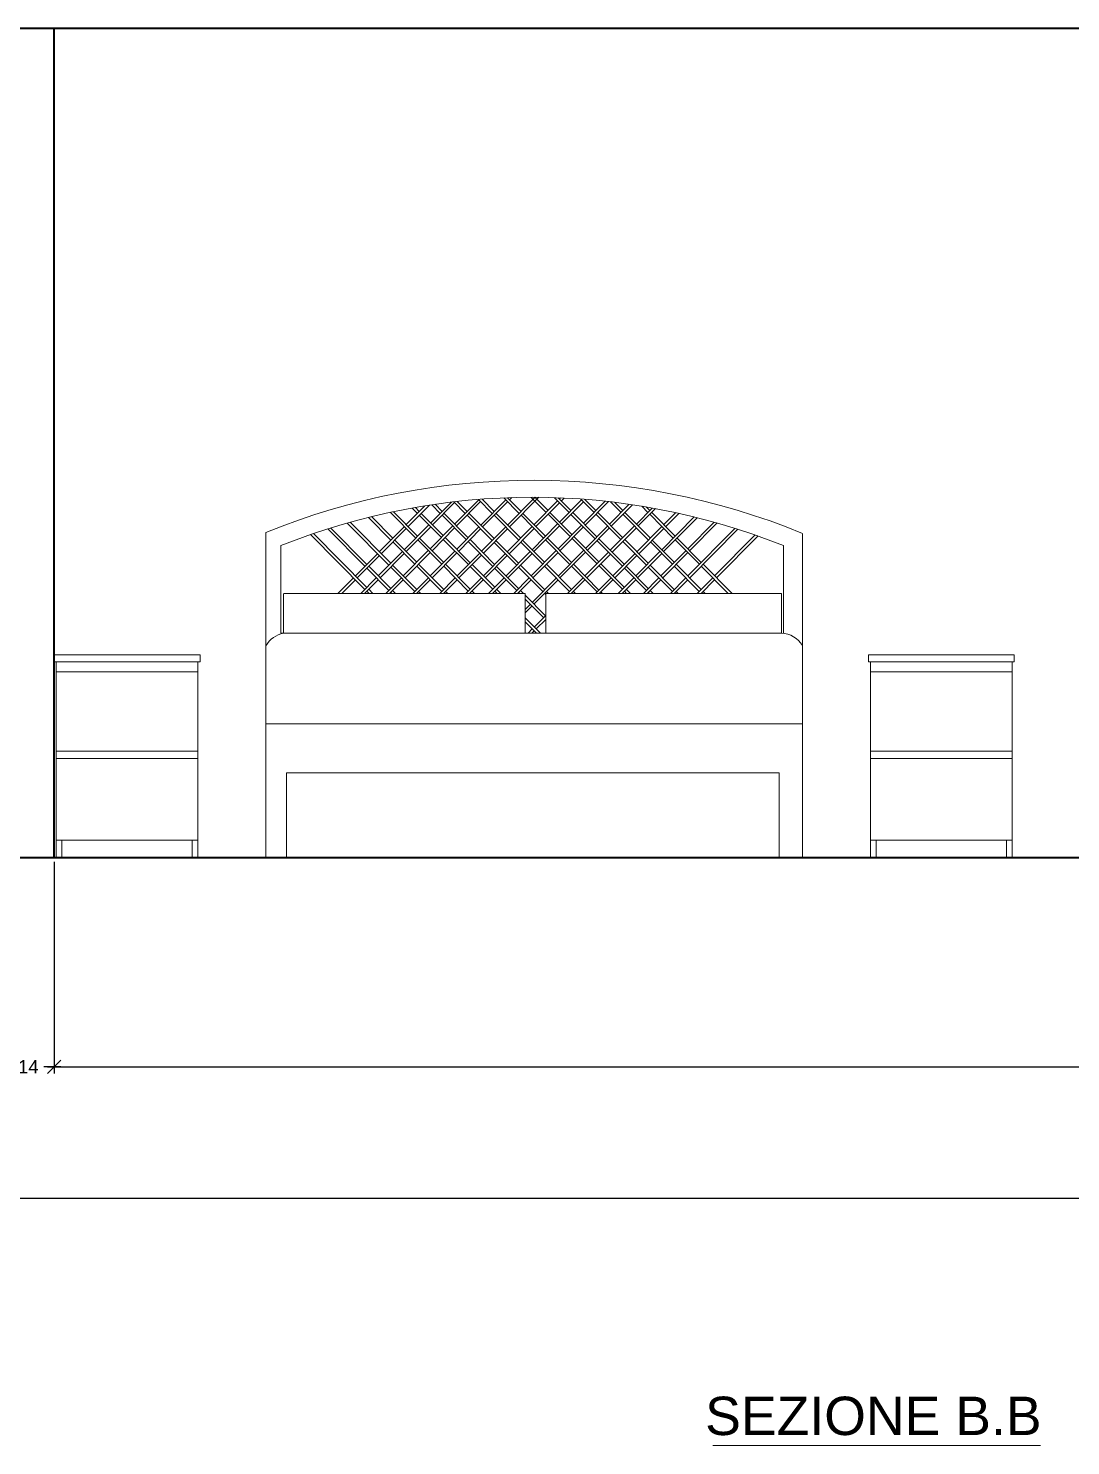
# Model space of a CAD drawing. Header units: inches. Extents: x 2013 to 15569, y -2551 to 2524.
# Drawn here: x 8267 to 8549.9, y -2040.3 to -1655.7 of the extents above; entities that cross this region are included whole.
import ezdxf

# ---------------------------------------------------------------- set-up
doc = ezdxf.new("R2010")
doc.units = ezdxf.units.IN
doc.header["$MEASUREMENT"] = 0
doc.layers.get('0').update_dxf_attribs({"color": 80, "lineweight": 13})
for name, color, linetype, lineweight in [('A-FURN', 8, 'Continuous', 18), ('A-WALL-FULL', 7, 'Continuous', 35), ('G-ANNO-DIM', 90, 'Continuous', 25)]:
    doc.layers.add(name, color=color, linetype=linetype, lineweight=lineweight)
doc.styles.add('ARIAL', font='Arial.ttf')
doc.styles.add('underline', font='Arial.ttf')
doc.dimstyles.new('TICK_36', dxfattribs={"dimtxt": 3.6, "dimasz": 3.6, "dimexe": 1.8, "dimexo": 1.2, "dimgap": 1.8, "dimtad": 0, "dimdec": 0, "dimzin": 0, "dimdsep": 46, "dimtxsty": 'ARIAL', "dimblk": 'OBLIQUE', "dimcen": 1.8, "dimdle": 1.8, "dimclrd": 256, "dimclrt": 256, "dimadec": 0, "dimazin": 0, "dimtfac": 1, "dimtdec": 0, "dimtmove": 1, "dimatfit": 3, "dimldrblk": 'OPEN90', "dimfxl": 1, "dimtfill": 1, "dimtolj": 1, "dimtzin": 0, "dimarcsym": 0})

# ---------------------------------------------------------------- blocks, each defined once
blk = doc.blocks.new('_Oblique')
at = {"color": 0, "linetype": 'ByBlock', "lineweight": -2}
blk.add_line((-0.5, -0.5), (0.5, 0.5), dxfattribs=at)
blk = doc.blocks.new('*D154')
at = {"layer": 'Defpoints', "color": 0, "transparency": 16777216}
for p in [(8259.95, -1880.7), (8273.95, -1880.7), (8273.95, -1937.49)]:
    blk.add_point(p, dxfattribs=at)
at = {"layer": 'G-ANNO-DIM', "color": 0, "lineweight": -2, "transparency": 16777216}
for p, q in [((8259.95, -1881.9), (8259.95, -1939.29)), ((8273.95, -1881.9), (8273.95, -1939.29))]:
    blk.add_line(p, q, dxfattribs=at)
at = {"layer": 'G-ANNO-DIM', "lineweight": -2, "transparency": 16777216}
for p, q in [((8258.15, -1937.49), (8262.75, -1937.49)), ((8275.75, -1937.49), (8271.15, -1937.49))]:
    blk.add_line(p, q, dxfattribs=at)
at = {"layer": 'G-ANNO-DIM', "lineweight": -2, "transparency": 16777216, "xscale": 3.6, "yscale": 3.6, "zscale": 3.6, "rotation": 180}
blk.add_blockref('_Oblique', (8259.95, -1937.49), dxfattribs=at)
at = {"layer": 'G-ANNO-DIM', "lineweight": -2, "transparency": 16777216, "xscale": 3.6, "yscale": 3.6, "zscale": 3.6}
blk.add_blockref('_Oblique', (8273.95, -1937.49), dxfattribs=at)
at = {"layer": 'G-ANNO-DIM', "transparency": 16777216, "insert": (8266.95, -1937.49), "char_height": 3.6, "attachment_point": 5, "style": 'ARIAL', "bg_fill": 3, "box_fill_scale": 1.25, "bg_fill_color": 256, "bg_fill_true_color": 13158600, "bg_fill_transparency": 0}
blk.add_mtext('\\A1;14', dxfattribs=at)
blk = doc.blocks.new('_Open90')
at = {"color": 0, "linetype": 'ByBlock', "lineweight": -2}
for p, q in [((0, 0), (-1, 0)), ((-0.5, 0.5), (0, 0)), ((0, 0), (-0.5, -0.5))]:
    blk.add_line(p, q, dxfattribs=at)
blk = doc.blocks.new('*D156')
at = {"layer": 'Defpoints', "color": 0, "transparency": 16777216}
for p in [(8273.95, -1880.7), (8850.95, -1880.7), (8850.95, -1937.49)]:
    blk.add_point(p, dxfattribs=at)
at = {"layer": 'G-ANNO-DIM', "color": 0, "lineweight": -2, "transparency": 16777216}
for p, q in [((8273.95, -1881.9), (8273.95, -1939.29)), ((8850.95, -1881.9), (8850.95, -1939.29))]:
    blk.add_line(p, q, dxfattribs=at)
at = {"layer": 'G-ANNO-DIM', "lineweight": -2, "transparency": 16777216}
for p, q in [((8272.15, -1937.49), (8556.67, -1937.49)), ((8852.75, -1937.49), (8568.23, -1937.49))]:
    blk.add_line(p, q, dxfattribs=at)
at = {"layer": 'G-ANNO-DIM', "lineweight": -2, "transparency": 16777216, "xscale": 3.6, "yscale": 3.6, "zscale": 3.6, "rotation": 180}
blk.add_blockref('_Oblique', (8273.95, -1937.49), dxfattribs=at)
at = {"layer": 'G-ANNO-DIM', "lineweight": -2, "transparency": 16777216, "xscale": 3.6, "yscale": 3.6, "zscale": 3.6}
blk.add_blockref('_Oblique', (8850.95, -1937.49), dxfattribs=at)
at = {"layer": 'G-ANNO-DIM', "transparency": 16777216, "insert": (8562.45, -1937.49), "char_height": 3.6, "attachment_point": 5, "style": 'ARIAL', "bg_fill": 3, "box_fill_scale": 1.25, "bg_fill_color": 256, "bg_fill_true_color": 13158600, "bg_fill_transparency": 0}
blk.add_mtext('\\A1;577', dxfattribs=at)
blk = doc.blocks.new('*D157')
at = {"layer": 'Defpoints', "color": 0, "transparency": 16777216}
for p in [(8259.95, -1880.7), (8864.95, -1880.7), (8864.95, -1973.13)]:
    blk.add_point(p, dxfattribs=at)
at = {"layer": 'G-ANNO-DIM', "color": 0, "lineweight": -2, "transparency": 16777216}
for p, q in [((8259.95, -1881.9), (8259.95, -1974.93)), ((8864.95, -1881.9), (8864.95, -1974.93))]:
    blk.add_line(p, q, dxfattribs=at)
at = {"layer": 'G-ANNO-DIM', "lineweight": -2, "transparency": 16777216}
for p, q in [((8258.15, -1973.13), (8556.65, -1973.13)), ((8866.75, -1973.13), (8568.25, -1973.13))]:
    blk.add_line(p, q, dxfattribs=at)
at = {"layer": 'G-ANNO-DIM', "lineweight": -2, "transparency": 16777216, "xscale": 3.6, "yscale": 3.6, "zscale": 3.6, "rotation": 180}
blk.add_blockref('_Oblique', (8259.95, -1973.13), dxfattribs=at)
at = {"layer": 'G-ANNO-DIM', "lineweight": -2, "transparency": 16777216, "xscale": 3.6, "yscale": 3.6, "zscale": 3.6}
blk.add_blockref('_Oblique', (8864.95, -1973.13), dxfattribs=at)
at = {"layer": 'G-ANNO-DIM', "transparency": 16777216, "insert": (8562.45, -1973.13), "char_height": 3.6, "attachment_point": 5, "style": 'ARIAL', "bg_fill": 3, "box_fill_scale": 1.25, "bg_fill_color": 256, "bg_fill_true_color": 13158600, "bg_fill_transparency": 0}
blk.add_mtext('\\A1;605', dxfattribs=at)

msp = doc.modelspace()

# ---------------------------------------------------------------- linework, layer by layer
msp.add_line((8452.8, -2040.294), (8541.747, -2040.294))
at = {"layer": 'A-FURN'}
for p, q in [((8376.193, -1789.915), (8381.794, -1784.27)), ((8376.705, -1790.43), (8382.681, -1784.409)), ((8382.471, -1784.198), (8385.565, -1787.316)), ((8382.676, -1790.228), (8389.229, -1783.622)), ((8383.185, -1790.742), (8389.737, -1784.135)), ((8383.393, -1784.088), (8386.08, -1786.797)), ((8389.143, -1783.536), (8392.899, -1787.321)), ((8389.748, -1790.495), (8396.547, -1783.646)), ((8390.112, -1783.468), (8393.416, -1786.8)), ((8390.254, -1791.006), (8397.051, -1784.154)), ((8390.255, -1783.612), (8390.434, -1783.432)), ((8396.035, -1783.129), (8400.19, -1787.319)), ((8397.011, -1783.086), (8400.7, -1786.805)), ((8397.057, -1783.132), (8397.107, -1783.081)), ((8397.059, -1790.474), (8404.514, -1782.961)), ((8397.56, -1783.64), (8398.165, -1783.03)), ((8397.567, -1790.986), (8405.526, -1782.961)), ((8403.476, -1782.969), (8407.532, -1787.059)), ((8404.242, -1790.375), (8410.628, -1783.938)), ((8404.478, -1782.96), (8408.038, -1786.549)), ((8404.755, -1790.892), (8411.141, -1784.456)), ((8409.756, -1783.058), (8413.726, -1787.062)), ((8410.817, -1783.111), (8414.232, -1786.552)), ((8411.133, -1783.429), (8411.422, -1783.138)), ((8411.137, -1789.671), (8417.127, -1783.634)), ((8411.646, -1783.946), (8412.413, -1783.173)), ((8411.653, -1790.191), (8417.644, -1784.155)), ((8416.914, -1783.419), (8420.52, -1787.055)), ((8417.626, -1789.972), (8423.525, -1784.024)), ((8418.02, -1783.515), (8421.025, -1786.544)), ((8418.142, -1790.493), (8424.455, -1784.129)), ((8418.15, -1783.646), (8418.245, -1783.55)), ((8424.984, -1784.182), (8427.852, -1787.072)), ((8426.16, -1784.34), (8428.361, -1786.557)), ((8360.114, -1788.204), (8365.9, -1794.041)), ((8365.221, -1787.042), (8372.13, -1794.01)), ((8366.055, -1786.865), (8372.637, -1793.499)), ((8369.537, -1790.375), (8374.587, -1785.283)), ((8370.05, -1790.892), (8375.808, -1785.086)), ((8371.14, -1785.867), (8372.575, -1787.311)), ((8372.009, -1785.708), (8373.088, -1786.794)), ((8373.088, -1787.828), (8379.078, -1793.857)), ((8373.602, -1787.31), (8379.595, -1793.335)), ((8376.46, -1784.991), (8378.769, -1787.319)), ((8377.353, -1784.861), (8379.28, -1786.804)), ((8379.28, -1787.835), (8385.831, -1794.442)), ((8379.792, -1787.32), (8386.343, -1793.926)), ((8386.074, -1787.829), (8392.878, -1794.688)), ((8386.589, -1787.31), (8393.392, -1794.169)), ((8393.404, -1787.831), (8400.085, -1794.566)), ((8393.921, -1787.309), (8400.601, -1794.046)), ((8400.697, -1787.83), (8406.829, -1794.012)), ((8401.207, -1787.316), (8407.34, -1793.497)), ((8408.045, -1787.576), (8414.024, -1793.605)), ((8408.552, -1787.066), (8414.532, -1793.093)), ((8414.242, -1787.582), (8420.807, -1794.201)), ((8414.749, -1787.072), (8421.314, -1793.688)), ((8421.036, -1787.575), (8427.832, -1794.428)), ((8421.542, -1787.065), (8428.34, -1793.916)), ((8424.707, -1790.255), (8430.05, -1784.849)), ((8425.203, -1790.754), (8430.927, -1784.98)), ((8428.353, -1787.577), (8435.292, -1794.569)), ((8428.862, -1787.063), (8435.803, -1794.054)), ((8432.003, -1790.226), (8436.321, -1785.875)), ((8432.512, -1790.739), (8437.186, -1786.025)), ((8433.459, -1785.363), (8435.144, -1787.061)), ((8434.699, -1785.583), (8435.655, -1786.546)), ((8435.651, -1787.573), (8442.031, -1794.005)), ((8436.162, -1787.058), (8442.542, -1793.489)), ((8438.894, -1797.169), (8447.703, -1788.283)), ((8439.453, -1790.375), (8442.668, -1787.134)), ((8439.964, -1790.891), (8443.505, -1787.321)), ((8348.252, -1791.532), (8358.319, -1801.684)), ((8349.034, -1791.291), (8358.83, -1801.169)), ((8353.49, -1789.946), (8364.821, -1801.378)), ((8354.289, -1789.732), (8365.33, -1800.864)), ((8359.279, -1788.403), (8365.385, -1794.561)), ((8362.231, -1797.74), (8369.031, -1790.885)), ((8362.743, -1798.257), (8369.544, -1791.402)), ((8368.998, -1797.167), (8375.678, -1790.434)), ((8369.509, -1797.682), (8376.19, -1790.95)), ((8376.035, -1796.924), (8382.165, -1790.744)), ((8376.545, -1797.438), (8382.674, -1791.257)), ((8383.266, -1797.026), (8389.233, -1791.014)), ((8383.775, -1797.538), (8389.74, -1791.525)), ((8389.987, -1797.601), (8396.543, -1790.995)), ((8390.496, -1798.115), (8397.05, -1791.506)), ((8396.935, -1797.742), (8403.732, -1790.89)), ((8397.447, -1798.259), (8404.245, -1791.407)), ((8403.698, -1797.168), (8410.629, -1790.182)), ((8404.212, -1797.687), (8411.145, -1790.703)), ((8410.736, -1796.921), (8417.119, -1790.483)), ((8411.251, -1797.44), (8417.635, -1791.004)), ((8418.225, -1796.814), (8424.201, -1790.767)), ((8418.709, -1797.303), (8424.696, -1791.265)), ((8424.939, -1797.342), (8431.492, -1790.74)), ((8425.452, -1797.859), (8432.002, -1791.254)), ((8432.14, -1797.746), (8438.942, -1790.89)), ((8432.652, -1798.261), (8439.453, -1791.406)), ((8439.411, -1797.69), (8448.532, -1788.497)), ((8445.947, -1796.922), (8453.095, -1789.717)), ((8445.965, -1804.293), (8458.774, -1791.38)), ((8446.461, -1797.441), (8453.914, -1789.93)), ((8446.477, -1804.808), (8459.55, -1791.627)), ((8331.433, -1823.22), (8331.429, -1792.494)), ((8343.581, -1793.075), (8358.321, -1807.93)), ((8344.363, -1792.814), (8358.835, -1807.411)), ((8365.897, -1795.078), (8371.881, -1801.112)), ((8366.412, -1794.558), (8372.395, -1800.594)), ((8372.641, -1794.526), (8379.191, -1801.132)), ((8373.148, -1794.015), (8379.701, -1800.618)), ((8379.587, -1794.37), (8386.394, -1801.221)), ((8380.105, -1793.848), (8386.915, -1800.696)), ((8386.339, -1794.953), (8393.019, -1801.689)), ((8386.85, -1794.438), (8393.53, -1801.174)), ((8393.386, -1795.201), (8399.518, -1801.381)), ((8393.9, -1794.682), (8400.031, -1800.864)), ((8400.598, -1795.083), (8406.58, -1801.112)), ((8401.114, -1794.563), (8407.094, -1800.594)), ((8407.344, -1794.532), (8413.924, -1801.166)), ((8407.855, -1794.017), (8414.435, -1800.649)), ((8414.539, -1794.125), (8421.333, -1800.975)), ((8415.048, -1793.612), (8421.843, -1800.461)), ((8421.296, -1794.694), (8428.23, -1801.687)), ((8421.804, -1794.182), (8428.74, -1801.172)), ((8428.343, -1794.943), (8434.723, -1801.376)), ((8428.851, -1794.431), (8435.233, -1800.862)), ((8435.804, -1795.085), (8441.788, -1801.115)), ((8436.314, -1794.57), (8442.299, -1800.6)), ((8442.549, -1794.527), (8449.1, -1801.132)), ((8443.06, -1794.012), (8449.611, -1800.616)), ((8453.255, -1804.289), (8464.293, -1793.154)), ((8453.77, -1804.808), (8465.047, -1793.444)), ((8477.068, -1823.21), (8477.079, -1792.841)), ((8335.538, -1819.85), (8335.538, -1796.047)), ((8355.736, -1804.289), (8361.723, -1798.253)), ((8356.248, -1804.806), (8362.235, -1798.77)), ((8361.929, -1804.293), (8368.484, -1797.686)), ((8362.438, -1804.807), (8368.994, -1798.201)), ((8368.729, -1804.291), (8375.527, -1797.436)), ((8369.239, -1804.805), (8376.037, -1797.951)), ((8376.057, -1804.289), (8382.746, -1797.55)), ((8376.568, -1804.805), (8383.255, -1798.062)), ((8383.346, -1804.293), (8389.475, -1798.116)), ((8383.857, -1804.808), (8389.985, -1798.63)), ((8390.464, -1804.264), (8396.421, -1798.26)), ((8390.977, -1804.78), (8396.934, -1798.776)), ((8396.625, -1804.296), (8403.182, -1797.688)), ((8397.138, -1804.813), (8403.697, -1798.206)), ((8403.429, -1804.29), (8410.225, -1797.436)), ((8403.942, -1804.807), (8410.74, -1797.955)), ((8410.798, -1804.329), (8417.716, -1797.328)), ((8411.27, -1804.806), (8418.2, -1797.816)), ((8418.045, -1804.288), (8424.43, -1797.855)), ((8418.562, -1804.809), (8424.943, -1798.372)), ((8425.645, -1804.292), (8431.631, -1798.259)), ((8426.157, -1804.808), (8432.143, -1798.775)), ((8431.835, -1804.29), (8438.383, -1797.684)), ((8432.349, -1804.809), (8438.9, -1798.205)), ((8438.637, -1804.292), (8445.436, -1797.438)), ((8439.15, -1804.809), (8445.95, -1797.956)), ((8471.919, -1796.046), (8471.919, -1819.882)), ((8358.831, -1802.201), (8364.815, -1808.236)), ((8359.343, -1801.686), (8365.327, -1807.72)), ((8365.331, -1801.892), (8371.879, -1808.499)), ((8365.841, -1801.379), (8372.391, -1807.983)), ((8372.391, -1801.627), (8379.188, -1808.482)), ((8372.905, -1801.109), (8379.701, -1807.966)), ((8379.701, -1801.646), (8386.379, -1808.382)), ((8380.21, -1801.132), (8386.891, -1807.866)), ((8386.905, -1801.735), (8393.039, -1807.91)), ((8387.426, -1801.209), (8393.564, -1807.381)), ((8393.531, -1802.206), (8399.513, -1808.239)), ((8394.042, -1801.691), (8400.024, -1807.723)), ((8400.031, -1801.899), (8406.628, -1808.549)), ((8400.545, -1801.382), (8407.14, -1808.031)), ((8407.094, -1801.63), (8413.886, -1808.477)), ((8407.608, -1801.112), (8414.399, -1807.961)), ((8414.402, -1801.647), (8421.335, -1808.637)), ((8414.914, -1801.131), (8421.847, -1808.12)), ((8421.848, -1801.494), (8428.229, -1807.928)), ((8422.358, -1800.98), (8428.74, -1807.412)), ((8428.742, -1802.203), (8434.725, -1808.235)), ((8429.252, -1801.688), (8435.237, -1807.719)), ((8435.238, -1801.896), (8441.79, -1808.502)), ((8435.749, -1801.382), (8442.302, -1807.985)), ((8442.302, -1801.633), (8449.099, -1808.482)), ((8442.813, -1801.117), (8449.611, -1807.966)), ((8449.611, -1801.648), (8456.959, -1809.059)), ((8450.123, -1801.132), (8457.986, -1809.059)), ((8351.002, -1809.059), (8355.221, -1804.808)), ((8352.028, -1809.059), (8355.734, -1805.324)), ((8357.2, -1809.059), (8361.417, -1804.809)), ((8358.219, -1809.059), (8361.927, -1805.323)), ((8363.999, -1809.059), (8368.218, -1804.805)), ((8365.021, -1809.059), (8368.728, -1805.32)), ((8371.323, -1809.059), (8375.544, -1804.806)), ((8372.348, -1809.059), (8376.055, -1805.322)), ((8378.616, -1809.059), (8382.835, -1804.807)), ((8379.623, -1809.076), (8383.346, -1805.323)), ((8385.708, -1809.059), (8389.941, -1804.792)), ((8386.732, -1809.059), (8390.454, -1805.308)), ((8391.899, -1809.059), (8396.114, -1804.811)), ((8392.928, -1809.054), (8396.627, -1805.328)), ((8398.7, -1809.059), (8402.916, -1804.807)), ((8399.724, -1809.059), (8403.429, -1805.324)), ((8403.74, -1811.471), (8410.286, -1804.848)), ((8404.201, -1811.936), (8410.757, -1805.323)), ((8413.308, -1809.059), (8417.533, -1804.803)), ((8414.348, -1809.059), (8418.05, -1805.325)), ((8420.916, -1809.059), (8425.134, -1804.807)), ((8421.94, -1809.059), (8425.646, -1805.324)), ((8427.107, -1809.059), (8431.324, -1804.806)), ((8428.132, -1809.059), (8431.838, -1805.324)), ((8433.908, -1809.059), (8438.126, -1804.807)), ((8434.932, -1809.059), (8438.638, -1805.324)), ((8441.237, -1809.059), (8445.453, -1804.808)), ((8442.261, -1809.059), (8445.965, -1805.324)), ((8448.529, -1809.057), (8452.743, -1804.806)), ((8449.552, -1809.059), (8453.258, -1805.324)), ((8336.234, -1809.059), (8401.811, -1809.059)), ((8336.234, -1809.258), (8336.234, -1819.85)), ((8358.83, -1808.443), (8359.441, -1809.059)), ((8359.345, -1807.925), (8360.469, -1809.059)), ((8365.326, -1808.752), (8365.63, -1809.059)), ((8365.838, -1808.235), (8366.655, -1809.059)), ((8372.391, -1809.016), (8372.434, -1809.059)), ((8372.903, -1808.499), (8373.458, -1809.059)), ((8379.7, -1808.999), (8379.76, -1809.059)), ((8380.213, -1808.482), (8380.785, -1809.059)), ((8386.891, -1808.898), (8387.051, -1809.059)), ((8387.404, -1808.382), (8388.053, -1809.037)), ((8393.552, -1808.426), (8394.18, -1809.059)), ((8394.077, -1807.897), (8395.233, -1809.059)), ((8400.025, -1808.755), (8400.327, -1809.059)), ((8400.536, -1808.24), (8401.348, -1809.059)), ((8401.811, -1809.059), (8401.811, -1819.85)), ((8401.811, -1809.526), (8407.423, -1815.185)), ((8401.811, -1810.556), (8406.814, -1815.601)), ((8407.094, -1809.018), (8407.395, -1809.322)), ((8407.395, -1809.059), (8471.381, -1809.059)), ((8407.395, -1819.854), (8407.395, -1809.059)), ((8407.606, -1808.502), (8408.159, -1809.059)), ((8414.405, -1809.001), (8414.463, -1809.059)), ((8414.918, -1808.484), (8415.488, -1809.059)), ((8422.359, -1808.637), (8422.778, -1809.059)), ((8428.741, -1808.445), (8429.35, -1809.059)), ((8429.253, -1807.929), (8430.375, -1809.059)), ((8435.237, -1808.752), (8435.542, -1809.059)), ((8435.749, -1808.235), (8436.567, -1809.059)), ((8442.814, -1808.502), (8443.367, -1809.059)), ((8450.124, -1808.482), (8450.696, -1809.059)), ((8471.381, -1809.059), (8471.381, -1819.85)), ((8401.811, -1813.423), (8403.23, -1811.987)), ((8401.811, -1814.346), (8403.69, -1812.451)), ((8404.28, -1818.155), (8407.395, -1815.016)), ((8401.811, -1815.673), (8405.969, -1819.853)), ((8401.811, -1816.74), (8404.903, -1819.852)), ((8402.599, -1819.847), (8403.748, -1818.69)), ((8404.805, -1818.683), (8407.395, -1816.071)), ((8407.337, -1816.129), (8407.373, -1816.165)), ((8401.811, -1819.85), (8335.538, -1819.85)), ((8407.395, -1819.854), (8401.811, -1819.85)), ((8403.651, -1819.847), (8404.274, -1819.219)), ((8471.381, -1819.85), (8407.395, -1819.854)), ((8273.951, -1825.705), (8313.551, -1825.705)), ((8273.951, -1827.63), (8273.951, -1825.705)), ((8313.551, -1827.63), (8313.551, -1825.705)), ((8331.433, -1844.432), (8331.433, -1823.22)), ((8477.068, -1844.422), (8477.068, -1823.21)), ((8494.981, -1825.705), (8534.581, -1825.705)), ((8494.981, -1827.63), (8494.981, -1825.705)), ((8534.581, -1827.63), (8534.581, -1825.705)), ((8313.551, -1827.63), (8273.951, -1827.63)), ((8274.501, -1827.63), (8274.501, -1830.296)), ((8313.001, -1830.296), (8274.501, -1830.296)), ((8274.501, -1830.296), (8274.501, -1851.867)), ((8313.001, -1830.296), (8313.001, -1827.63)), ((8313.001, -1851.867), (8313.001, -1830.296)), ((8534.581, -1827.63), (8494.981, -1827.63)), ((8495.531, -1827.63), (8495.531, -1830.296)), ((8534.031, -1830.296), (8495.531, -1830.296)), ((8495.531, -1830.296), (8495.531, -1851.867)), ((8534.031, -1830.296), (8534.031, -1827.63)), ((8534.031, -1851.867), (8534.031, -1830.296)), ((8331.397, -1880.705), (8331.397, -1844.432)), ((8331.397, -1844.432), (8477.125, -1844.432)), ((8477.125, -1880.705), (8477.125, -1844.432)), ((8274.501, -1851.867), (8274.501, -1853.867)), ((8274.501, -1851.867), (8313.001, -1851.867)), ((8313.001, -1853.867), (8313.001, -1851.867)), ((8495.531, -1851.867), (8495.531, -1853.867)), ((8495.531, -1851.867), (8534.031, -1851.867)), ((8534.031, -1853.867), (8534.031, -1851.867)), ((8313.001, -1853.867), (8274.501, -1853.867)), ((8274.501, -1853.867), (8274.501, -1876.008)), ((8313.001, -1876.008), (8313.001, -1853.867)), ((8534.031, -1853.867), (8495.531, -1853.867)), ((8495.531, -1853.867), (8495.531, -1876.008)), ((8534.031, -1876.008), (8534.031, -1853.867)), ((8337.024, -1857.717), (8337.024, -1880.705)), ((8337.024, -1857.717), (8470.779, -1857.717)), ((8470.779, -1857.717), (8470.779, -1880.705)), ((8274.501, -1876.008), (8274.501, -1880.705)), ((8274.501, -1876.008), (8313.001, -1876.008)), ((8276.073, -1880.705), (8276.073, -1876.008)), ((8311.429, -1876.008), (8311.429, -1880.705)), ((8313.001, -1880.705), (8313.001, -1876.008)), ((8495.531, -1876.008), (8495.531, -1880.705)), ((8495.531, -1876.008), (8534.031, -1876.008)), ((8497.103, -1880.705), (8497.103, -1876.008)), ((8532.459, -1876.008), (8532.459, -1880.705)), ((8534.031, -1880.705), (8534.031, -1876.008)), ((8274.501, -1880.705), (8276.073, -1880.705)), ((8311.429, -1880.705), (8313.001, -1880.705)), ((8331.397, -1880.705), (8337.024, -1880.705)), ((8331.397, -1880.705), (8337.024, -1880.705)), ((8470.779, -1880.705), (8477.125, -1880.705)), ((8495.531, -1880.705), (8497.103, -1880.705)), ((8532.459, -1880.705), (8534.031, -1880.705))]:
    msp.add_line(p, q, dxfattribs=at)
for centre, radius, start, end in [((8403.955, -1971.16), 192.825, 67.7056, 112.09375), ((8403.731, -1967.037), 184.086, 68.25876, 111.74254), ((8337.658, -1826.976), 7.27, 101.29209, 148.89541), ((8471.259, -1826.549), 6.701, 29.89299, 88.95781)]:
    msp.add_arc(centre, radius, start, end, dxfattribs=at)
at = {"layer": 'A-WALL-FULL'}
for p, q in [((8864.951, -1655.705), (8260.441, -1655.705)), ((8273.951, -1880.705), (8273.951, -1655.705)), ((7901.77, -1880.705), (8891.698, -1880.705))]:
    msp.add_line(p, q, dxfattribs=at)

# ---------------------------------------------------------------- texts
at = {"style": 'underline'}
msp.add_text('SEZIONE B.B', height=10.41219, dxfattribs=at).set_placement((8450.674, -2037.418))

# ---------------------------------------------------------------- next in the draw order: dimensions: what is measured, and where the dimension line sits
at = {"layer": 'G-ANNO-DIM'}
dim = msp.add_linear_dim(base=(8273.951, -1937.491), p1=(8259.951, -1880.705), p2=(8273.951, -1880.705), dimstyle='TICK_36', dxfattribs=at)
dim.commit()
dim.dimension.update_dxf_attribs({"geometry": '*D154', "text_midpoint": (8266.951, -1937.491)})

# ---------------------------------------------------------------- next in the draw order: dimensions: what is measured, and where the dimension line sits
dim = msp.add_linear_dim(base=(8850.951, -1937.491), p1=(8273.951, -1880.705), p2=(8850.951, -1880.705), dimstyle='TICK_36', dxfattribs=at)
dim.commit()
dim.dimension.update_dxf_attribs({"geometry": '*D156', "text_midpoint": (8562.451, -1937.491)})

# ---------------------------------------------------------------- next in the draw order: dimensions: what is measured, and where the dimension line sits
dim = msp.add_linear_dim(base=(8864.951, -1973.129), p1=(8259.951, -1880.705), p2=(8864.951, -1880.705), dimstyle='TICK_36', dxfattribs=at)
dim.commit()
dim.dimension.update_dxf_attribs({"geometry": '*D157', "text_midpoint": (8562.451, -1973.129)})

doc.saveas('drawing.dxf')
